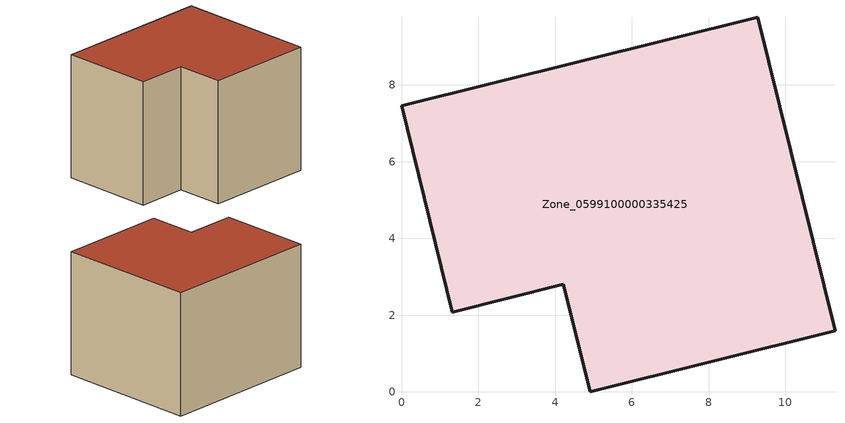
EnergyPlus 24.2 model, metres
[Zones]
Zone_0599100000335425
 floor ground (C_G): 4.21,2.8 1.33,2.08 0,7.46 9.29,9.77 11.3,1.6 4.91,0 z0
 wall outside (C_F): 9.29,9.77 0,7.46 1.33,2.08 4.21,2.8 4.91,0 11.3,1.6 9.29,9.77 z0:7.38
 roof outside (C_R): 4.91,0 11.3,1.6 9.29,9.77 0,7.46 1.33,2.08 4.21,2.8 z7.38
[BUILDING]
Pand.0599100000335425: North Axis=0; Terrain=City; Loads Convergence Tolerance Value=0.04; Temperature Convergence Tolerance Value=0.4; Solar Distribution=FullExterior; Maximum Number of Warmup Days=25; Minimum Number of Warmup Days=1
[Site:Location]
Rotterdam.The.Hague.AP_ZH_NLD Design_Conditions: Latitude=51.96; Longitude=4.45; Time Zone=1; Elevation=-4.5
[SITE:GROUNDTEMPERATURE:BUILDINGSURFACE]
18, 18, 18, 18, 18, 18, 18, 18, 18, 18, 18, 18
[MATERIAL] Thermal Absorptance=0.9; Solar Absorptance=0.7; Visible Absorptance=0.7
Name | Roughness | Thickness | Conductivity | Density | Specific Heat
G.TC.1975-1991 | MediumSmooth | 0.15 | 0.288461 | 540 | 1210
F.TC.1975-1991 | Rough | 0.3 | 0.230769 | 1920 | 840
R.TC.1975-1991 | MediumRough | 0.2 | 0.153846 | 1500 | 1000
[CONSTRUCTION]
C_G: G.TC.1975-1991
C_F: F.TC.1975-1991
C_R: R.TC.1975-1991
[ZONE]
Zone_0599100000335425: Type=1; Multiplier=1; Ceiling Height=Autocalculate; Volume=Autocalculate; Floor Area=autocalculate; Part of Total Floor Area=Yes
[ZONEINFILTRATION:DESIGNFLOWRATE]
Infil_Zone_0599100000335425: Zone or ZoneList or Space or SpaceList=Zone_0599100000335425; Schedule=AlwaysOn; Design Flow Rate Calculation Method=Flow/Area; Flow Rate per Floor Area=0.003; Constant Term Coefficient=1; Temperature Term Coefficient=0; Velocity Term Coefficient=0; Velocity Squared Term Coefficient=0
[HVACTEMPLATE:ZONE:IDEALLOADSAIRSYSTEM]
Zone_0599100000335425: Maximum Heating Supply Air Temperature=50; Minimum Cooling Supply Air Temperature=13; Maximum Heating Supply Air Humidity Ratio=0.0156; Minimum Cooling Supply Air Humidity Ratio=0.0077; Heating Limit=NoLimit; Cooling Limit=NoLimit; Dehumidification Control Type=ConstantSensibleHeatRatio; Cooling Sensible Heat Ratio=0.7; Dehumidification Setpoint=60; Humidification Control Type=None; Humidification Setpoint=30; Outdoor Air Method=None; Outdoor Air Flow Rate per Person=0.00944; Outdoor Air Flow Rate per Zone Floor Area=0; Outdoor Air Flow Rate per Zone=0; Demand Controlled Ventilation Type=None; Outdoor Air Economizer Type=NoEconomizer; Heat Recovery Type=None; Sensible Heat Recovery Effectiveness=0.7; Latent Heat Recovery Effectiveness=0.65
[ZONECONTROL:THERMOSTAT]
ThermostatControl_Zone_0599100000335425: Zone or ZoneList=Zone_0599100000335425; Control Type Schedule=DualSetpointControlType; Control 1=Thermostat_Zone_0599100000335425; Temperature Difference Between Cutout And Setpoint=0
[THERMOSTATSETPOINT:DUALSETPOINT]
Thermostat_Zone_0599100000335425: Heating Setpoint Temperature Schedule=HeatingSetpoint_Zone_0599100000335425; Cooling Setpoint Temperature Schedule=CoolingSetpoint_Zone_0599100000335425
[SCHEDULE:COMPACT]
HeatingSetpoint_Zone_0599100000335425: Through: 12/31, For: AllDays, Until: 24:00, 21
CoolingSetpoint_Zone_0599100000335425: Through: 12/31, For: AllDays, Until: 24:00, 24
DualSetpointControlType: Through: 12/31, For: AllDays, Until: 24:00, 4
AlwaysOn: Through: 12/31, For: AllDays, Until: 24:00, 1
